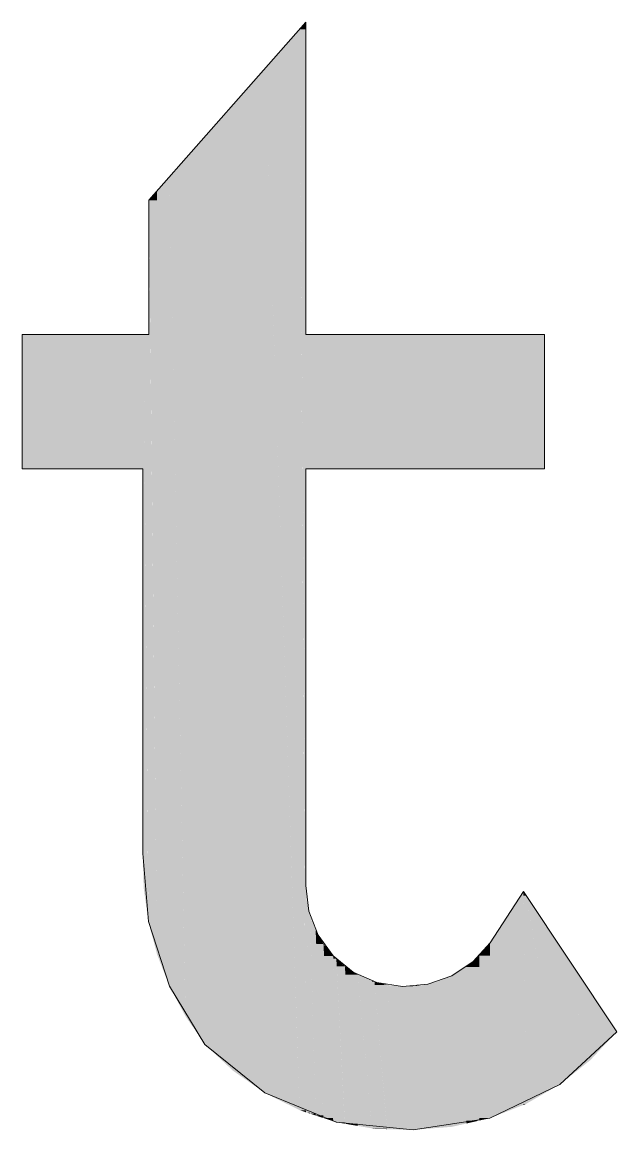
# Model space of a CAD drawing. Extents: x 885 to 2021, y 330 to 1122.
# Drawn here: x 1900.204 to 1901.212, y 647.36 to 649.237 of the extents above; entities that cross this region are included whole.
import ezdxf

# ---------------------------------------------------------------- set-up
doc = ezdxf.new("R2010")
doc.units = 0
doc.layers.get('0').update_dxf_attribs({"lineweight": 18})
doc.layers.add('P11_Plankopf_Ausführung_AF_4_800 Plankopf', color=7, linetype='Continuous', lineweight=25)

# ---------------------------------------------------------------- blocks, each defined once
blk = doc.blocks.new('Referenz-A0T8DI3SAL', base_point=(1729.7843, 502.0648))
at = {"layer": 'P11_Plankopf_Ausführung_AF_4_800 Plankopf', "color": 0, "linetype": 'Continuous', "lineweight": 13, "ltscale": 16.9}
for p, q in [((1900.6849, 649.2368), (1900.4189, 648.935)), ((1900.6849, 648.7074), (1900.6849, 649.2368)), ((1900.4189, 648.935), (1900.4189, 648.7074)), ((1900.4189, 648.7074), (1900.2043, 648.7074)), ((1900.2043, 648.7074), (1900.2043, 648.4799)), ((1901.0889, 648.7074), (1900.6849, 648.7074)), ((1901.0889, 648.4799), (1901.0889, 648.7074)), ((1900.2043, 648.4799), (1900.4086, 648.4799)), ((1900.4086, 648.4799), (1900.4086, 647.8278)), ((1900.6849, 647.774), (1900.6849, 648.4799)), ((1900.6849, 648.4799), (1901.0889, 648.4799)), ((1900.4086, 647.8278), (1900.4181, 647.7128)), ((1900.6849, 647.774), (1900.6896, 647.7306)), ((1901.0532, 647.7638), (1900.997, 647.6769)), ((1901.2116, 647.526), (1901.0532, 647.7638)), ((1900.6896, 647.7306), (1900.7054, 647.6898)), ((1900.4181, 647.7128), (1900.4538, 647.6031)), ((1900.7054, 647.6898), (1900.7312, 647.6545)), ((1900.968, 647.6449), (1900.997, 647.6769)), ((1900.7312, 647.6545), (1900.7652, 647.6271)), ((1900.9321, 647.621), (1900.968, 647.6449)), ((1900.7652, 647.6271), (1900.8052, 647.6094)), ((1900.8914, 647.6066), (1900.9321, 647.621)), ((1900.4538, 647.6031), (1900.5139, 647.5045)), ((1900.8052, 647.6094), (1900.8484, 647.6027)), ((1900.8484, 647.6027), (1900.8914, 647.6066)), ((1901.115, 647.4367), (1901.2116, 647.526)), ((1900.5139, 647.5045), (1900.6155, 647.4223)), ((1900.9965, 647.3796), (1901.115, 647.4367)), ((1900.6155, 647.4223), (1900.7364, 647.3727)), ((1900.7364, 647.3727), (1900.8665, 647.3598)), ((1900.8665, 647.3598), (1900.9965, 647.3796))]:
    blk.add_line(p, q, dxfattribs=at)
at = {"layer": 'P11_Plankopf_Ausführung_AF_4_800 Plankopf', "color": 0, "linetype": 'Continuous', "lineweight": 0, "ltscale": 0.0169}
for points in [[(1900.6849, 649.2246), (1900.6742, 649.2246), (1900.6849, 649.2368)], [(1900.6742, 649.1581), (1900.6155, 649.1581), (1900.6742, 649.2246)], [(1900.6849, 647.3931), (1900.6742, 647.3931), (1900.6742, 649.2246)], [(1900.6849, 648.7074), (1900.6849, 649.2246), (1900.6742, 649.2246)], [(1900.6849, 647.774), (1900.6827, 647.774), (1900.6742, 649.2246)], [(1900.6849, 648.4799), (1900.6797, 648.4799), (1900.6742, 649.2246)], [(1900.6849, 648.7074), (1900.6816, 648.7074), (1900.6742, 649.2246)], [(1900.6155, 649.097), (1900.5617, 649.097), (1900.6155, 649.1581)], [(1900.6732, 647.4223), (1900.6155, 647.4223), (1900.6155, 649.1581)], [(1900.6742, 647.3931), (1900.6742, 649.1581), (1900.6155, 649.1581)], [(1900.5617, 649.0428), (1900.5139, 649.0428), (1900.5617, 649.097)], [(1900.6143, 647.4597), (1900.5617, 647.4597), (1900.5617, 649.097)], [(1900.6155, 647.4223), (1900.6155, 649.097), (1900.5617, 649.097)], [(1900.5139, 649.0055), (1900.481, 649.0055), (1900.5139, 649.0428)], [(1900.5604, 647.5045), (1900.5139, 647.5045), (1900.5139, 649.0428)], [(1900.5617, 647.4597), (1900.5617, 649.0428), (1900.5139, 649.0428)], [(1900.481, 648.9746), (1900.4538, 648.9746), (1900.481, 649.0055)], [(1900.5129, 647.552), (1900.481, 647.552), (1900.481, 649.0055)], [(1900.5139, 647.5045), (1900.5139, 649.0055), (1900.481, 649.0055)], [(1900.4538, 648.9507), (1900.4328, 648.9507), (1900.4538, 648.9746)], [(1900.48, 647.6031), (1900.4538, 647.6031), (1900.4538, 648.9746)], [(1900.481, 647.552), (1900.481, 648.9746), (1900.4538, 648.9746)], [(1900.4328, 648.935), (1900.4189, 648.935), (1900.4328, 648.9507)], [(1900.453, 647.6569), (1900.4328, 647.6569), (1900.4328, 648.9507)], [(1900.4538, 647.6031), (1900.4538, 648.9507), (1900.4328, 648.9507)], [(1900.4213, 648.7074), (1900.4189, 648.7074), (1900.4189, 648.935)], [(1900.4328, 647.6569), (1900.4328, 648.935), (1900.4189, 648.935)], [(1900.2043, 648.4799), (1900.4086, 648.4799), (1900.2043, 648.7074)], [(1900.4086, 648.4799), (1900.4086, 648.7074), (1900.2043, 648.7074)], [(1900.409, 648.4799), (1900.4086, 648.4799), (1900.4086, 648.7074)], [(1900.41, 647.7701), (1900.41, 648.7074), (1900.4086, 648.7074)], [(1900.4176, 647.7701), (1900.41, 647.7701), (1900.41, 648.7074)], [(1900.4181, 647.7128), (1900.4181, 648.7074), (1900.41, 648.7074)], [(1900.4189, 647.7128), (1900.4181, 647.7128), (1900.4181, 648.7074)], [(1900.4189, 647.7099), (1900.4189, 648.7074), (1900.4181, 648.7074)], [(1900.4328, 647.6569), (1900.4213, 648.7074), (1900.4189, 648.7074)], [(1900.4321, 647.7099), (1900.4189, 647.7099), (1900.4189, 648.7074)], [(1900.6849, 648.4799), (1900.6849, 648.7074), (1900.6816, 648.7074)], [(1900.6849, 648.4799), (1901.0889, 648.4799), (1900.6849, 648.7074)], [(1901.0889, 648.4799), (1901.0889, 648.7074), (1900.6849, 648.7074)], [(1900.41, 647.7701), (1900.409, 648.4799), (1900.4086, 648.4799)], [(1900.4099, 647.8278), (1900.4086, 647.8278), (1900.4086, 648.4799)], [(1900.6849, 647.774), (1900.6849, 648.4799), (1900.6797, 648.4799)], [(1900.41, 647.7701), (1900.4099, 647.8278), (1900.4086, 647.8278)], [(1900.4181, 647.7128), (1900.4176, 647.7701), (1900.41, 647.7701)], [(1900.6849, 647.3895), (1900.6849, 647.774), (1900.6827, 647.774)], [(1900.6864, 647.3895), (1900.6849, 647.3895), (1900.6849, 647.774)], [(1900.6864, 647.7478), (1900.685, 647.7478), (1900.6849, 647.774)], [(1901.0532, 647.6769), (1900.997, 647.6769), (1901.0532, 647.7638)], [(1901.0579, 647.4038), (1901.0532, 647.4038), (1901.0532, 647.7638)], [(1901.0579, 647.7567), (1901.0533, 647.7567), (1901.0532, 647.7638)], [(1900.6864, 647.3891), (1900.6864, 647.7478), (1900.685, 647.7478)], [(1900.6919, 647.3891), (1900.6864, 647.3891), (1900.6864, 647.7478)], [(1900.6919, 647.7221), (1900.6868, 647.7221), (1900.6864, 647.7478)], [(1901.0579, 647.4038), (1901.0579, 647.7567), (1901.0533, 647.7567)], [(1901.115, 647.4367), (1901.0579, 647.4367), (1901.0579, 647.7567)], [(1901.115, 647.671), (1901.0732, 647.671), (1901.0579, 647.7567)], [(1900.4189, 647.7099), (1900.4189, 647.7128), (1900.4181, 647.7128)], [(1900.4328, 647.6569), (1900.4321, 647.7099), (1900.4189, 647.7099)], [(1900.6919, 647.3873), (1900.6919, 647.7221), (1900.6868, 647.7221)], [(1900.7013, 647.3873), (1900.6919, 647.3873), (1900.6919, 647.7221)], [(1900.7014, 647.6976), (1900.6926, 647.6976), (1900.6919, 647.7221)], [(1900.7014, 647.3841), (1900.7014, 647.6976), (1900.6926, 647.6976)], [(1900.7144, 647.3841), (1900.7014, 647.3841), (1900.7014, 647.6976)], [(1900.7146, 647.6749), (1900.7023, 647.6749), (1900.7014, 647.6976)], [(1900.7146, 647.3798), (1900.7146, 647.6749), (1900.7023, 647.6749)], [(1900.7309, 647.3798), (1900.7146, 647.3798), (1900.7146, 647.6749)], [(1900.7312, 647.6545), (1900.7157, 647.6545), (1900.7146, 647.6749)], [(1900.9965, 647.6548), (1900.9785, 647.6548), (1900.9965, 647.6764)], [(1900.997, 647.6764), (1900.9965, 647.6764), (1900.997, 647.6769)], [(1900.997, 647.3798), (1900.9965, 647.3798), (1900.9965, 647.6764)], [(1900.997, 647.3798), (1900.997, 647.6764), (1900.9965, 647.6764)], [(1901.0532, 647.4019), (1900.997, 647.4019), (1900.997, 647.6769)], [(1901.0532, 647.4019), (1901.0532, 647.6769), (1900.997, 647.6769)], [(1901.115, 647.4367), (1901.115, 647.671), (1901.0732, 647.671)], [(1901.1666, 647.4778), (1901.115, 647.4778), (1901.115, 647.671)], [(1901.1666, 647.5935), (1901.1357, 647.5935), (1901.115, 647.671)], [(1900.4538, 647.6031), (1900.453, 647.6569), (1900.4328, 647.6569)], [(1900.7312, 647.3744), (1900.7312, 647.6545), (1900.7157, 647.6545)], [(1900.7364, 647.3744), (1900.7312, 647.3744), (1900.7312, 647.6545)], [(1900.7364, 647.6498), (1900.7313, 647.6498), (1900.7312, 647.6545)], [(1900.7364, 647.3727), (1900.7364, 647.6498), (1900.7313, 647.6498)], [(1900.7506, 647.3727), (1900.7364, 647.3727), (1900.7364, 647.6498)], [(1900.7508, 647.6369), (1900.7371, 647.6369), (1900.7364, 647.6498)], [(1900.9785, 647.636), (1900.9567, 647.636), (1900.9785, 647.6548)], [(1900.9965, 647.3796), (1900.9785, 647.3796), (1900.9785, 647.6548)], [(1900.9965, 647.3796), (1900.9965, 647.6548), (1900.9785, 647.6548)], [(1900.7508, 647.3702), (1900.7508, 647.6369), (1900.7371, 647.6369)], [(1900.7725, 647.3702), (1900.7508, 647.3702), (1900.7508, 647.6369)], [(1900.7728, 647.6227), (1900.7519, 647.6227), (1900.7508, 647.6369)], [(1900.9567, 647.6211), (1900.9322, 647.6211), (1900.9567, 647.636)], [(1900.9785, 647.3755), (1900.9567, 647.3755), (1900.9567, 647.636)], [(1900.9785, 647.3755), (1900.9785, 647.636), (1900.9567, 647.636)], [(1900.7728, 647.3664), (1900.7728, 647.6227), (1900.7519, 647.6227)], [(1900.7965, 647.3664), (1900.7728, 647.3664), (1900.7728, 647.6227)], [(1900.7969, 647.6121), (1900.7738, 647.6121), (1900.7728, 647.6227)], [(1900.7969, 647.3622), (1900.7969, 647.6121), (1900.7738, 647.6121)], [(1900.801, 647.3622), (1900.7969, 647.3622), (1900.7969, 647.6121)], [(1900.801, 647.611), (1900.7969, 647.611), (1900.7969, 647.6121)], [(1900.801, 647.3615), (1900.801, 647.611), (1900.7969, 647.611)], [(1900.8222, 647.3615), (1900.801, 647.3615), (1900.801, 647.611)], [(1900.8223, 647.6053), (1900.8015, 647.6053), (1900.801, 647.611)], [(1900.9321, 647.6103), (1900.9054, 647.6103), (1900.9321, 647.621)], [(1900.9322, 647.621), (1900.9321, 647.621), (1900.9322, 647.6211)], [(1900.9322, 647.3649), (1900.9321, 647.3649), (1900.9321, 647.621)], [(1900.9322, 647.3649), (1900.9322, 647.621), (1900.9321, 647.621)], [(1900.9567, 647.3705), (1900.9322, 647.3705), (1900.9322, 647.6211)], [(1900.9567, 647.3705), (1900.9567, 647.6211), (1900.9322, 647.6211)], [(1900.481, 647.552), (1900.48, 647.6031), (1900.4538, 647.6031)], [(1900.8223, 647.3609), (1900.8223, 647.6053), (1900.8015, 647.6053)], [(1900.8484, 647.3609), (1900.8223, 647.3609), (1900.8223, 647.6053)], [(1900.8484, 647.6027), (1900.8226, 647.6027), (1900.8223, 647.6053)], [(1900.8484, 647.3602), (1900.8484, 647.6027), (1900.8226, 647.6027)], [(1900.8665, 647.6027), (1900.8484, 647.6027), (1900.8665, 647.6036)], [(1900.8665, 647.3602), (1900.8484, 647.3602), (1900.8484, 647.6027)], [(1900.8665, 647.3598), (1900.8665, 647.6027), (1900.8484, 647.6027)], [(1900.8772, 647.6036), (1900.8665, 647.6036), (1900.8772, 647.6041)], [(1900.8772, 647.3606), (1900.8665, 647.3606), (1900.8665, 647.6036)], [(1900.8772, 647.3606), (1900.8772, 647.6036), (1900.8665, 647.6036)], [(1900.9054, 647.6041), (1900.8772, 647.6041), (1900.9054, 647.6103)], [(1900.9054, 647.3628), (1900.8772, 647.3628), (1900.8772, 647.6041)], [(1900.9054, 647.3628), (1900.9054, 647.6041), (1900.8772, 647.6041)], [(1900.9321, 647.3649), (1900.9054, 647.3649), (1900.9054, 647.6103)], [(1900.9321, 647.3649), (1900.9321, 647.6103), (1900.9054, 647.6103)], [(1901.1666, 647.4778), (1901.1666, 647.5935), (1901.1357, 647.5935)], [(1901.2116, 647.526), (1901.1666, 647.526), (1901.1666, 647.5935)], [(1900.5139, 647.5045), (1900.5129, 647.552), (1900.481, 647.552)], [(1901.1666, 647.4778), (1901.2116, 647.526), (1901.1666, 647.526)], [(1900.5617, 647.4597), (1900.5604, 647.5045), (1900.5139, 647.5045)], [(1901.115, 647.4367), (1901.1666, 647.4778), (1901.115, 647.4778)], [(1900.6155, 647.4223), (1900.6143, 647.4597), (1900.5617, 647.4597)], [(1901.0579, 647.4038), (1901.115, 647.4367), (1901.0579, 647.4367)], [(1900.6742, 647.3931), (1900.6732, 647.4223), (1900.6155, 647.4223)], [(1900.6849, 647.3895), (1900.6849, 647.3931), (1900.6742, 647.3931)], [(1900.6864, 647.3891), (1900.6864, 647.3895), (1900.6849, 647.3895)], [(1900.6919, 647.3873), (1900.6919, 647.3891), (1900.6864, 647.3891)], [(1900.7014, 647.3841), (1900.7013, 647.3873), (1900.6919, 647.3873)], [(1900.997, 647.3798), (1901.0532, 647.4019), (1900.997, 647.4019)], [(1901.0532, 647.4019), (1901.0579, 647.4038), (1901.0532, 647.4038)], [(1900.7146, 647.3798), (1900.7144, 647.3841), (1900.7014, 647.3841)], [(1900.7312, 647.3744), (1900.7309, 647.3798), (1900.7146, 647.3798)], [(1900.7364, 647.3727), (1900.7364, 647.3744), (1900.7312, 647.3744)], [(1900.7508, 647.3702), (1900.7506, 647.3727), (1900.7364, 647.3727)], [(1900.7728, 647.3664), (1900.7725, 647.3702), (1900.7508, 647.3702)], [(1900.7969, 647.3622), (1900.7965, 647.3664), (1900.7728, 647.3664)], [(1900.9322, 647.3649), (1900.9567, 647.3705), (1900.9322, 647.3705)], [(1900.9567, 647.3705), (1900.9785, 647.3755), (1900.9567, 647.3755)], [(1900.9785, 647.3755), (1900.9965, 647.3796), (1900.9785, 647.3796)], [(1900.9965, 647.3796), (1900.997, 647.3798), (1900.9965, 647.3798)], [(1900.801, 647.3615), (1900.801, 647.3622), (1900.7969, 647.3622)], [(1900.8223, 647.3609), (1900.8222, 647.3615), (1900.801, 647.3615)], [(1900.8484, 647.3602), (1900.8484, 647.3609), (1900.8223, 647.3609)], [(1900.8665, 647.3598), (1900.8665, 647.3602), (1900.8484, 647.3602)], [(1900.8665, 647.3598), (1900.8772, 647.3606), (1900.8665, 647.3606)], [(1900.8772, 647.3606), (1900.9054, 647.3628), (1900.8772, 647.3628)], [(1900.9054, 647.3628), (1900.9321, 647.3649), (1900.9054, 647.3649)], [(1900.9321, 647.3649), (1900.9322, 647.3649), (1900.9321, 647.3649)]]:
    blk.add_solid(points, dxfattribs=at)

msp = doc.modelspace()

# ---------------------------------------------------------------- block references
at = {"color": 8, "lineweight": 25, "ltscale": 0.25, "true_color": 0x808080}
msp.add_blockref('Referenz-A0T8DI3SAL', (1729.7843, 502.0648), dxfattribs=at)

doc.saveas('drawing.dxf')
